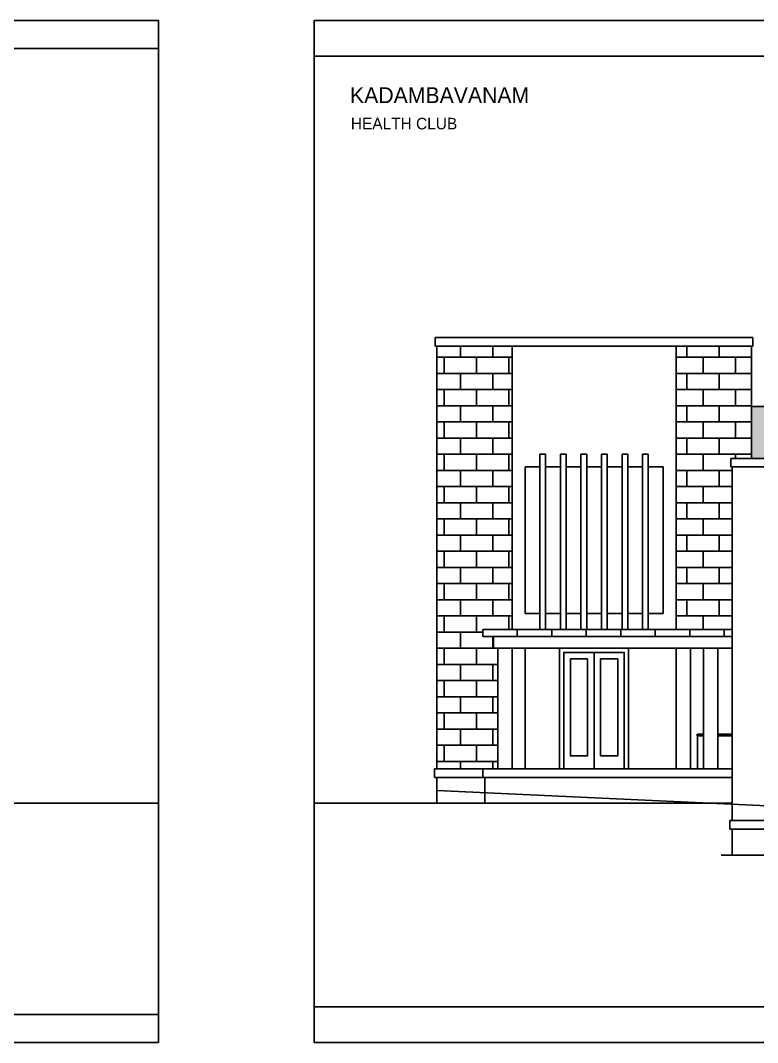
# Model space of a CAD drawing. Extents: x 13301 to 18078, y -1439 to 1911.
# Drawn here: x 14285 to 14798, y 1199 to 1911 of the extents above; entities that cross this region are included whole.
import ezdxf

# ---------------------------------------------------------------- set-up
doc = ezdxf.new("R2010")
doc.units = 0
doc.header["$LTSCALE"] = 20
doc.header["$MEASUREMENT"] = 0
doc.layers.get('0').update_dxf_attribs({"linetype": 'CONTINUOUS'})
for name, color, linetype in [('border', 230, 'CONTINUOUS'), ('BORTEXT', 2, 'CONTINUOUS'), ('DOOR', 1, 'CONTINUOUS'), ('kalkaal', 7, 'CONTINUOUS'), ('Stone', 8, 'CONTINUOUS'), ('TILE', 22, 'CONTINUOUS'), ('wall', 13, 'CONTINUOUS'), ('WOOD', 7, 'CONTINUOUS')]:
    doc.layers.add(name, color=color, linetype=linetype)
doc.layers.add('correct', color=230, linetype='CONTINUOUS', plot=False)
doc.styles.add('style4', font='boos1.ttf')

msp = doc.modelspace()

# ---------------------------------------------------------------- hatches: boundary and pattern name
at = {"layer": 'Stone', "lineweight": -2}
h = msp.add_hatch(dxfattribs=at)
h.set_pattern_fill('BRICK', color=8, scale=45, style=0)
h.paths.add_polyline_path([(14627.223, 1683.891), (14574.723, 1683.891), (14574.723, 1389.891), (14606.723, 1389.891), (14617.223, 1389.891), (14617.223, 1473.891), (14614.223, 1473.891), (14614.223, 1481.891), (14606.723, 1481.891), (14606.723, 1486.891), (14627.223, 1486.891)])
h = msp.add_hatch(dxfattribs=at)
h.set_pattern_fill('BRICK', color=8, scale=45, style=0)
h.paths.add_polyline_path([(14779.473, 1605.891), (14793.723, 1605.891), (14793.723, 1683.891), (14741.223, 1683.891), (14741.223, 1486.891), (14780.223, 1486.891), (14780.223, 1599.891), (14779.473, 1599.891)])
at = {"layer": 'TILE'}
h = msp.add_hatch(dxfattribs=at)
h.set_pattern_fill('SPANTILE', color=256, scale=7, style=0)
h.set_pattern_definition([(274.9697, (6.44, 7), (-6.999939149, 84.0000073606), [6.464304, -155.143247]), (180, (7, 0.56), (-7, -7), [0.56, -6.44]), (0, (0, 0), (7, 7), [1.96, -5.04]), (90, (1.96, 0), (-7, 7), [0.7, -6.3]), (270, (6.44, 0.7), (7, -7), [0.7, -6.3]), (0, (6.44, 0), (7, 7), [0.56, -6.44]), (0, (0, 0.56), (7, 7), [1.4, -5.6]), (85.0303, (1.4, 0.56), (6.999939149, 84.0000073606), [6.464304, -155.143247]), (52.6961, (1.4, 0.91), (-90.999901229, -119.000075192), [1.848056, -182.95725]), (18.4349, (2.52, 2.38), (14.00000304, 6.99998882), [1.770874, -20.365065]), (341.5651, (4.2, 2.94), (-14.00000304, 6.99998882), [1.770874, -20.365065]), (307.3039, (5.88, 2.38), (90.999901229, -119.000075192), [1.848056, -182.95725]), (20.2249, (2.87, 1.89), (-76.99998085, -28.000058349), [1.417395, -140.321804]), (339.7751, (4.2, 2.38), (76.99998085, -28.000058349), [1.417395, -140.321804]), (307.4054, (5.53, 1.89), (70.000069668, -90.999947255), [1.498063, -148.308475]), (52.5946, (1.96, 0.7), (-70.000069668, -90.999947255), [1.498063, -148.308475])])
h.paths.add_polyline_path([(15188.223, 1599.891), (15187.473, 1599.891), (15187.473, 1605.891), (15188.223, 1605.891), (15188.223, 1639.904), (15187.473, 1639.904), (15187.473, 1641.891), (14793.723, 1641.891), (14793.723, 1605.891), (14918.973, 1605.891), (14918.973, 1599.891), (14918.223, 1599.891), (14918.223, 1565.891), (15188.223, 1565.891)])

# ---------------------------------------------------------------- linework, layer by layer
for p, q in [((14760.32, 1413.891), (14756.223, 1413.891)), ((14756.223, 1412.891), (14756.223, 1389.891)), ((14760.32, 1412.891), (14756.223, 1412.891)), ((14780.223, 1413.891), (14770.32, 1413.891)), ((14780.223, 1412.891), (14770.32, 1412.891))]:
    msp.add_line(p, q)
msp.add_arc((14756.223, 1413.391), 0.5, 90, 270)
at = {"layer": 'border'}
for p, q in [((13300.762, 1891.002), (14381.165, 1891.002)), ((14489.553, 1885.755), (15598.875, 1885.755)), ((14489.553, 1224.265), (15598.875, 1224.265)), ((13300.762, 1219.018), (14381.165, 1219.018))]:
    msp.add_line(p, q, dxfattribs=at)
at = {"layer": 'correct', "color": 3}
for points in [[(14381.165, 1199.415), (14381.165, 1910.605), (13300.762, 1910.605), (13300.762, 1199.415)], [(15598.875, 1199.415), (15598.875, 1910.605), (14489.553, 1910.605), (14489.553, 1199.415)]]:
    msp.add_lwpolyline(points, close=True, dxfattribs=at)
at = {"layer": 'DOOR'}
msp.add_line((14684.223, 1470.891), (14684.223, 1389.891), dxfattribs=at)
for points in [[(14660.223, 1389.891), (14660.223, 1473.891), (14708.223, 1473.891), (14708.223, 1389.891)], [(14663.223, 1389.891), (14663.223, 1470.891), (14705.223, 1470.891), (14705.223, 1389.891)]]:
    msp.add_lwpolyline(points, dxfattribs=at)
for points in [[(14679.723, 1466.391), (14667.723, 1466.391), (14667.723, 1398.891), (14679.723, 1398.891)], [(14688.723, 1466.391), (14700.723, 1466.391), (14700.723, 1398.891), (14688.723, 1398.891)]]:
    msp.add_lwpolyline(points, close=True, dxfattribs=at)
at = {"layer": 'kalkaal'}
for p, q in [((14780.223, 1481.891), (14614.223, 1481.891)), ((14614.223, 1473.891), (14614.223, 1481.891)), ((14614.223, 1473.891), (14780.223, 1473.891)), ((14617.223, 1389.891), (14617.223, 1473.891)), ((14627.223, 1389.891), (14627.223, 1473.891)), ((14741.223, 1473.891), (14741.223, 1389.891)), ((14751.223, 1389.891), (14751.223, 1473.891)), ((14760.32, 1473.891), (14760.32, 1389.891)), ((14770.32, 1389.891), (14770.32, 1473.891))]:
    msp.add_line(p, q, dxfattribs=at)
at = {"layer": 'wall'}
for p, q in [((14573.723, 1683.891), (14573.723, 1689.891)), ((14573.723, 1689.891), (14794.723, 1689.891)), ((14794.723, 1683.891), (14794.723, 1689.891)), ((14573.723, 1683.891), (14794.723, 1683.891)), ((14574.723, 1683.891), (14574.723, 1389.891)), ((14627.223, 1683.891), (14627.223, 1486.891)), ((14741.223, 1683.891), (14741.223, 1486.891)), ((14793.723, 1683.891), (14793.723, 1605.891)), ((14793.723, 1641.891), (15187.473, 1641.891)), ((14779.473, 1605.891), (14918.973, 1605.891)), ((14779.473, 1605.891), (14779.473, 1599.891)), ((14636.223, 1497.891), (14636.223, 1599.891)), ((14646.509, 1599.891), (14636.223, 1599.891)), ((14660.794, 1599.891), (14650.509, 1599.891)), ((14675.08, 1599.891), (14664.794, 1599.891)), ((14689.366, 1599.891), (14679.08, 1599.891)), ((14703.652, 1599.891), (14693.366, 1599.891)), ((14717.937, 1599.891), (14707.652, 1599.891)), ((14732.223, 1599.891), (14721.937, 1599.891)), ((14732.223, 1497.891), (14732.223, 1599.891)), ((14918.973, 1599.891), (14779.473, 1599.891)), ((14780.223, 1599.891), (14780.223, 1365.891)), ((14646.509, 1497.891), (14636.223, 1497.891)), ((14660.794, 1497.891), (14650.509, 1497.891)), ((14675.08, 1497.891), (14664.794, 1497.891)), ((14689.366, 1497.891), (14679.08, 1497.891)), ((14703.652, 1497.891), (14693.366, 1497.891)), ((14717.937, 1497.891), (14707.652, 1497.891)), ((14732.223, 1497.891), (14721.937, 1497.891)), ((14606.723, 1486.891), (14780.223, 1486.891)), ((14606.723, 1486.891), (14606.723, 1481.891)), ((14630.723, 1486.891), (14630.723, 1481.891)), ((14654.723, 1486.891), (14654.723, 1481.891)), ((14678.723, 1486.891), (14678.723, 1481.891)), ((14702.723, 1486.891), (14702.723, 1481.891)), ((14726.723, 1486.891), (14726.723, 1481.891)), ((14750.723, 1486.891), (14750.723, 1481.891)), ((14774.723, 1486.891), (14774.723, 1481.891)), ((14606.723, 1481.891), (14780.223, 1481.891)), ((14636.223, 1473.891), (14636.223, 1389.891)), ((14573.273, 1389.891), (14573.273, 1383.891)), ((14606.723, 1389.891), (14573.273, 1389.891)), ((14780.223, 1389.891), (14606.723, 1389.891)), ((14606.723, 1389.891), (14606.723, 1383.891)), ((14573.273, 1383.891), (14780.223, 1383.891)), ((14574.723, 1383.891), (14574.723, 1365.891)), ((14574.723, 1365.891), (14574.723, 1383.891)), ((14608.223, 1383.891), (14608.223, 1365.891)), ((14574.723, 1374.891), (15527.223, 1329.891)), ((13300.762, 1365.891), (14381.165, 1365.891)), ((14489.553, 1365.891), (14780.223, 1365.891)), ((14780.223, 1365.891), (14780.223, 1353.891)), ((14778.723, 1353.891), (15528.723, 1353.891)), ((14778.723, 1353.891), (14778.723, 1347.891)), ((14778.723, 1347.891), (15528.723, 1347.891)), ((14780.223, 1347.891), (14780.223, 1329.891)), ((15601.875, 1329.891), (14772.571, 1329.891))]:
    msp.add_line(p, q, dxfattribs=at)
at = {"layer": 'WOOD'}
for p, q in [((14650.509, 1608.891), (14646.509, 1608.891)), ((14646.509, 1486.891), (14646.509, 1608.891)), ((14650.509, 1486.891), (14650.509, 1608.891)), ((14664.794, 1608.891), (14660.794, 1608.891)), ((14660.794, 1486.891), (14660.794, 1608.891)), ((14664.794, 1486.891), (14664.794, 1608.891)), ((14679.08, 1608.891), (14675.08, 1608.891)), ((14675.08, 1486.891), (14675.08, 1608.891)), ((14679.08, 1486.891), (14679.08, 1608.891)), ((14693.366, 1608.891), (14689.366, 1608.891)), ((14689.366, 1486.891), (14689.366, 1608.891)), ((14693.366, 1486.891), (14693.366, 1608.891)), ((14707.652, 1608.891), (14703.652, 1608.891)), ((14703.652, 1486.891), (14703.652, 1608.891)), ((14707.652, 1486.891), (14707.652, 1608.891)), ((14721.937, 1608.891), (14717.937, 1608.891)), ((14717.937, 1486.891), (14717.937, 1608.891)), ((14721.937, 1486.891), (14721.937, 1608.891))]:
    msp.add_line(p, q, dxfattribs=at)

# ---------------------------------------------------------------- texts
at = {"layer": 'BORTEXT', "style": 'style4'}
msp.add_text('KADAMBAVANAM', height=11.03816, dxfattribs=at).set_placement((14514.437, 1853.084))
at = {"layer": 'BORTEXT', "color": 7, "style": 'style4'}
msp.add_text('HEALTH CLUB', height=8.02775, dxfattribs=at).set_placement((14515.032, 1834.82))

doc.saveas('drawing.dxf')
